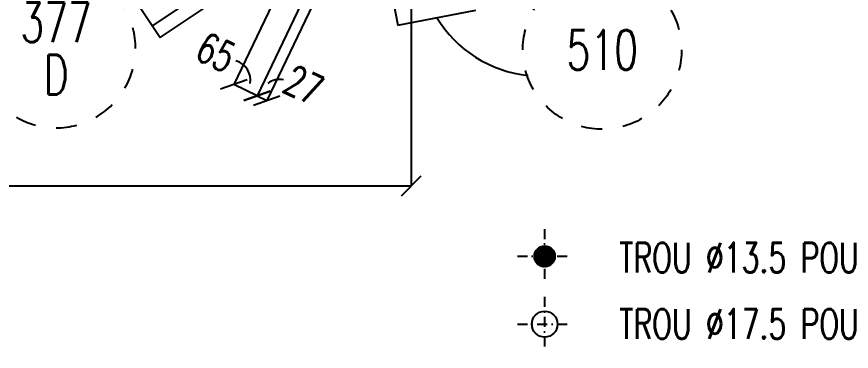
# Model space of a CAD drawing. Extents: x 550527 to 570802, y -80343 to -65993.
# Drawn here: x 565532 to 567634, y -77890 to -77046 of the extents above; entities that cross this region are included whole.
import ezdxf
from ezdxf.enums import TextEntityAlignment as Align

# ---------------------------------------------------------------- set-up
doc = ezdxf.new("R2010")
doc.units = 0
doc.header["$LTSCALE"] = 250
doc.header["$MEASUREMENT"] = 0
doc.linetypes.add('DASHDOT', pattern=[1, 0.5, -0.25, 0, -0.25])
doc.layers.get('0').update_dxf_attribs({"linetype": 'CONTINUOUS'})
doc.layers.get('DEFPOINTS').update_dxf_attribs({"linetype": 'CONTINUOUS'})
for name, color, linetype in [('LINEA_ANG', 2, 'CONTINUOUS'), ('LM', 7, 'CONTINUOUS'), ('LS', 7, 'CONTINUOUS'), ('MZ', 6, 'DASHDOT'), ('QT_MPR', 7, 'CONTINUOUS')]:
    doc.layers.add(name, color=color, linetype=linetype)
doc.styles.add('RQL', font='ROMANS8.SHX', dxfattribs={"width": 0.7})
doc.styles.add('RS', font='ROMANS8.shx', dxfattribs={"width": 0.7})
doc.dimstyles.new('TRATTO', dxfattribs={"dimscale": 0, "dimtxt": 75, "dimasz": 50, "dimexe": 0, "dimexo": 0, "dimgap": 10, "dimtad": 1, "dimrnd": 0.5, "dimdsep": 46, "dimtxsty": 'RS', "dimblk1": 'OBLIQUE', "dimblk2": 'OBLIQUE', "dimsah": 1, "dimcen": 0.09, "dimclrd": 2, "dimclre": 2, "dimclrt": 7, "dimadec": 0, "dimazin": 0, "dimtfac": 1, "dimtix": 1, "dimtmove": 2, "dimatfit": 3, "dimfxl": 1, "dimtolj": 1, "dimtzin": 0, "dimarcsym": 0})

# ---------------------------------------------------------------- blocks, each defined once
blk = doc.blocks.new('12')
at = {"color": 0}
for p, q in [((-1, 0.014), (-0.014, 1)), ((-1, -0.031), (0.031, 1)), ((-0.998, 0.06), (-0.06, 0.998)), ((-0.997, -0.074), (0.074, 0.997)), ((-0.994, 0.109), (-0.109, 0.994)), ((-0.993, -0.115), (0.115, 0.993)), ((-0.988, -0.154), (0.154, 0.988)), ((-0.987, 0.161), (-0.161, 0.987)), ((-0.981, -0.192), (0.192, 0.981)), ((-0.976, 0.217), (-0.217, 0.976)), ((-0.973, -0.229), (0.229, 0.973)), ((-0.964, -0.265), (0.265, 0.964)), ((-0.961, 0.277), (-0.277, 0.961)), ((-0.954, -0.3), (0.3, 0.954)), ((-0.943, -0.333), (0.333, 0.943)), ((-0.939, 0.344), (-0.344, 0.939)), ((-0.931, -0.366), (0.366, 0.931)), ((-0.917, -0.398), (0.398, 0.917)), ((-0.907, 0.421), (-0.421, 0.907)), ((-0.903, -0.429), (0.429, 0.903)), ((-0.889, -0.459), (0.459, 0.889)), ((-0.873, -0.488), (0.488, 0.873)), ((-0.856, 0.516), (-0.516, 0.856)), ((-0.856, -0.516), (0.516, 0.856)), ((-0.839, -0.544), (0.544, 0.839)), ((-0.821, -0.571), (0.571, 0.821)), ((0.825, -0.564), (-0.564, 0.825)), ((0.843, -0.537), (-0.537, 0.843)), ((0.86, -0.51), (-0.51, 0.86)), ((0.877, -0.481), (-0.481, 0.877)), ((0.892, -0.452), (-0.452, 0.892)), ((0.907, -0.421), (-0.421, 0.907)), ((0.921, -0.39), (-0.39, 0.921)), ((0.934, -0.358), (-0.358, 0.934)), ((0.946, -0.325), (-0.325, 0.946)), ((0.957, -0.292), (-0.292, 0.957)), ((0.967, -0.257), (-0.257, 0.967)), ((0.975, -0.221), (-0.221, 0.975)), ((0.983, -0.183), (-0.183, 0.983)), ((0.989, -0.145), (-0.145, 0.989)), ((0.994, -0.105), (-0.105, 0.994)), ((0.998, -0.064), (-0.064, 0.998)), ((1, -0.02), (-0.02, 1)), ((1, 0.025), (0.025, 1)), ((0.997, 0.072), (0.072, 0.997)), ((0.993, 0.121), (0.121, 0.993)), ((0.985, 0.174), (0.174, 0.985)), ((0.973, 0.231), (0.231, 0.973)), ((0.956, 0.293), (0.293, 0.956)), ((0.933, 0.361), (0.361, 0.933)), ((0.897, 0.441), (0.441, 0.897)), ((0.838, 0.545), (0.545, 0.838)), ((0.004, -1), (-1, 0.004)), ((0.047, -0.999), (-0.999, 0.047)), ((0.089, -0.996), (-0.996, 0.089)), ((0.13, -0.992), (-0.992, 0.13)), ((0.169, -0.986), (-0.986, 0.169)), ((0.207, -0.978), (-0.978, 0.207)), ((0.243, -0.97), (-0.97, 0.243)), ((0.278, -0.96), (-0.96, 0.278)), ((0.313, -0.95), (-0.95, 0.313)), ((0.346, -0.938), (-0.938, 0.346)), ((0.378, -0.926), (-0.926, 0.378)), ((0.41, -0.912), (-0.912, 0.41)), ((0.44, -0.898), (-0.898, 0.44)), ((0.47, -0.883), (-0.883, 0.47)), ((0.499, -0.867), (-0.867, 0.499)), ((0.527, -0.85), (-0.85, 0.527)), ((0.554, -0.832), (-0.832, 0.554)), ((0.581, -0.814), (-0.814, 0.581)), ((-0.802, -0.597), (0.597, 0.802)), ((0.607, -0.795), (-0.795, 0.607)), ((-0.783, -0.622), (0.622, 0.783)), ((0.632, -0.775), (-0.775, 0.632)), ((-0.762, -0.647), (0.647, 0.762)), ((0.656, -0.755), (-0.755, 0.656)), ((-0.742, -0.671), (0.671, 0.742)), ((0.68, -0.733), (-0.733, 0.68)), ((-0.72, -0.694), (0.694, 0.72)), ((0.703, -0.711), (-0.711, 0.703)), ((-0.697, -0.717), (0.717, 0.697)), ((0.725, -0.689), (-0.689, 0.725)), ((-0.674, -0.738), (0.738, 0.674)), ((0.747, -0.665), (-0.665, 0.747)), ((-0.65, -0.76), (0.76, 0.65)), ((0.767, -0.641), (-0.641, 0.767)), ((-0.626, -0.78), (0.78, 0.626)), ((0.787, -0.616), (-0.616, 0.787)), ((-0.601, -0.8), (0.8, 0.601)), ((0.807, -0.591), (-0.591, 0.807)), ((-0.575, -0.818), (0.818, 0.575)), ((-0.548, -0.837), (0.837, 0.548)), ((-0.52, -0.854), (0.854, 0.52)), ((-0.492, -0.871), (0.871, 0.492)), ((-0.463, -0.886), (0.886, 0.463)), ((-0.433, -0.901), (0.901, 0.433)), ((-0.402, -0.915), (0.915, 0.402)), ((-0.371, -0.929), (0.929, 0.371)), ((-0.338, -0.941), (0.941, 0.338)), ((-0.305, -0.952), (0.952, 0.305)), ((-0.27, -0.963), (0.963, 0.27)), ((-0.234, -0.972), (0.972, 0.234)), ((-0.198, -0.98), (0.98, 0.198)), ((-0.16, -0.987), (0.987, 0.16)), ((-0.12, -0.993), (0.993, 0.12)), ((-0.08, -0.997), (0.997, 0.08)), ((-0.037, -0.999), (0.999, 0.037)), ((-0.042, -0.999), (-0.999, -0.042)), ((-0.09, -0.996), (-0.996, -0.09)), ((-0.141, -0.99), (-0.99, -0.141)), ((-0.195, -0.981), (-0.981, -0.195)), ((-0.253, -0.967), (-0.967, -0.253)), ((-0.317, -0.948), (-0.948, -0.317)), ((-0.39, -0.921), (-0.921, -0.39)), ((-0.476, -0.879), (-0.879, -0.476)), ((-0.602, -0.799), (-0.799, -0.602)), ((0.007, -1), (1, -0.007)), ((0.053, -0.999), (0.999, -0.053)), ((0.102, -0.995), (0.995, -0.102)), ((0.154, -0.988), (0.988, -0.154)), ((0.209, -0.978), (0.978, -0.209)), ((0.268, -0.963), (0.963, -0.268)), ((0.334, -0.943), (0.943, -0.334)), ((0.409, -0.913), (0.913, -0.409)), ((0.501, -0.866), (0.866, -0.501)), ((0.659, -0.752), (0.752, -0.659))]:
    blk.add_line(p, q, dxfattribs=at)
blk.add_circle((0, 0), 1)
blk = doc.blocks.new('16')
blk.add_circle((0, 0), 1)
blk = doc.blocks.new('_OBLIQUE')
at = {"color": 0, "linetype": 'ByBlock'}
blk.add_line((-0.5, -0.5), (0.5, 0.5), dxfattribs=at)
blk = doc.blocks.new('*D32')
at = {"layer": 'DEFPOINTS', "color": 0, "transparency": 16777216}
for p in [(552705.6, -76584.4), (566526.3, -76584.4), (566526.3, -77472.4)]:
    blk.add_point(p, dxfattribs=at)
at = {"layer": 'LS', "color": 2, "lineweight": -2, "transparency": 16777216}
for p, q in [((552705.6, -76584.4), (552705.6, -77472.4)), ((566526.3, -76584.4), (566526.3, -77472.4)), ((552705.6, -77472.4), (566526.3, -77472.4))]:
    blk.add_line(p, q, dxfattribs=at)
at = {"layer": 'LS', "color": 2, "lineweight": -2, "transparency": 16777216, "xscale": 50, "yscale": 50, "zscale": 50, "rotation": 180}
blk.add_blockref('_OBLIQUE', (552705.6, -77472.4), dxfattribs=at)
at = {"layer": 'LS', "color": 2, "lineweight": -2, "transparency": 16777216, "xscale": 50, "yscale": 50, "zscale": 50}
blk.add_blockref('_OBLIQUE', (566526.3, -77472.4), dxfattribs=at)
at = {"layer": 'LS', "color": 7, "transparency": 16777216, "insert": (559616, -77421.3), "char_height": 75, "attachment_point": 5, "style": 'RS'}
blk.add_mtext('\\A1;13821 SUR TRUSQ. 75', dxfattribs=at)
blk = doc.blocks.new('*D135')
at = {"layer": 'DEFPOINTS', "color": 0, "transparency": 16777216}
for p in [(566423.1, -76498.1), (566494.6, -76499), (566079.3, -77217.2)]:
    blk.add_point(p, dxfattribs=at)
at = {"layer": 'QT_MPR', "color": 2, "lineweight": -2, "transparency": 16777216}
for p, q in [((566423.1, -76498.1), (566079.3, -77217.2)), ((566494.6, -76499), (566137.8, -77245.2)), ((566137.8, -77245.2), (566079.3, -77217.2))]:
    blk.add_line(p, q, dxfattribs=at)
at = {"layer": 'QT_MPR', "color": 2, "lineweight": -2, "transparency": 16777216, "xscale": 50, "yscale": 50, "zscale": 50}
for p, rotation in [((566079.3, -77217.2), 154.4452145036461), ((566137.8, -77245.2), 334.4452145036461)]:
    blk.add_blockref('_OBLIQUE', p, dxfattribs=dict(at, rotation=rotation))
at = {"layer": 'QT_MPR', "color": 7, "transparency": 16777216, "insert": (566034.4, -77135.9), "char_height": 75, "attachment_point": 5, "rotation": 334.4452, "style": 'RS'}
blk.add_mtext('\\A1;65', dxfattribs=at)
blk = doc.blocks.new('*D149')
at = {"layer": 'DEFPOINTS', "color": 0, "transparency": 16777216}
for p in [(566494.6, -76499), (566484.8, -76582.2), (566162.2, -77256.8)]:
    blk.add_point(p, dxfattribs=at)
at = {"layer": 'QT_MPR', "color": 2, "lineweight": -2, "transparency": 16777216}
for p, q in [((566494.6, -76499), (566137.8, -77245.2)), ((566484.8, -76582.2), (566162.2, -77256.8)), ((566137.8, -77245.2), (566162.2, -77256.8))]:
    blk.add_line(p, q, dxfattribs=at)
at = {"layer": 'QT_MPR', "color": 2, "lineweight": -2, "transparency": 16777216, "xscale": 50, "yscale": 50, "zscale": 50}
for p, rotation in [((566137.8, -77245.2), 154.4452145036461), ((566162.2, -77256.8), 334.4452145036461)]:
    blk.add_blockref('_OBLIQUE', p, dxfattribs=dict(at, rotation=rotation))
at = {"layer": 'QT_MPR', "color": 7, "transparency": 16777216, "insert": (566255.1, -77218.2), "char_height": 75, "attachment_point": 5, "rotation": 334.4452, "style": 'RS'}
blk.add_mtext('\\A1;27', dxfattribs=at)
blk = doc.blocks.new('zzz')
at = {"linetype": 'Continuous'}
for start, end in [(90, 105), (60, 75), (120, 135), (30, 45), (150, 165), (0, 15), (180, 195), (330, 345), (210, 225), (300, 315), (240, 255), (270, 285)]:
    blk.add_arc((0, 0), 8, start, end, dxfattribs=at)
at = {"color": 3, "style": 'RQL', "width": 0.7}
blk.add_attdef('POS1', text='', height=4, dxfattribs=at).set_placement((0, 0), align=Align.MIDDLE)
at = {"style": 'RQL', "width": 0.7, "flags": 1}
blk.add_attdef('TIPO', (0, -8), '', height=3, dxfattribs=at)
blk = doc.blocks.new('www')
at = {"linetype": 'Continuous'}
for start, end in [(90, 105), (60, 75), (120, 135), (30, 45), (150, 165), (0, 15), (180, 195), (330, 345), (210, 225), (300, 315), (240, 255), (270, 285)]:
    blk.add_arc((0, 0), 8, start, end, dxfattribs=at)
at = {"color": 3, "style": 'RQL', "width": 0.7}
for tag, p in [('POS3', (0, 0.647)), ('POS2', (0, -4.63))]:
    blk.add_attdef(tag, text='', height=4, dxfattribs=at).set_placement(p, align=Align.CENTER)
at = {"style": 'RQL', "width": 0.7, "flags": 1}
blk.add_attdef('TIPO', text='', height=3, dxfattribs=at).set_placement((0, 0), align=Align.MIDDLE_CENTER)

msp = doc.modelspace()

# ---------------------------------------------------------------- linework, layer by layer
at = {"layer": 'LINEA_ANG'}
for p, q in [((566273.811, -75934.997), (566492.143, -77067.136)), ((565893.609, -77098.25), (566573.507, -76643.429)), ((565838.007, -77015.133), (565893.609, -77098.25)), ((566492.143, -77067.136), (566688.525, -77029.264))]:
    msp.add_line(p, q, dxfattribs=at)
at = {"layer": 'LS', "color": 6}
msp.add_line((565874.16, -77069.176), (566480.507, -76663.535), dxfattribs=at)
for centre, radius, start, end in [((566852.397, -76889.771), 305.921, 210.996483, 264.044494), ((566070.063, -77205.799), 51.123, 350.422204, 73.785567), ((566194.102, -77249.155), 45.338, 76.805671, 129.886498)]:
    msp.add_arc(centre, radius, start, end, dxfattribs=at)
at = {"layer": 'MZ', "ltscale": 0.2}
for p, q in [((566862.172, -77581.406), (566862.172, -77718.554)), ((566793.598, -77649.98), (566930.745, -77649.98)), ((566862.172, -77752.439), (566862.172, -77889.587)), ((566862.172, -77752.439), (566862.172, -77889.587)), ((566793.598, -77821.013), (566930.745, -77821.013)), ((566793.598, -77821.013), (566930.745, -77821.013))]:
    msp.add_line(p, q, dxfattribs=at)

# ---------------------------------------------------------------- block references
at = {"layer": 'LM'}
for name, p, xscale, yscale, zscale, rotation in [('12', (566862.172, -77649.98), 25.99999999935322, 25.99999999935322, 25.99999999935322, 344.7569620653314), ('16', (566862.172, -77821.013), 32.50000000017049, 32.50000000017049, 32.50000000017049, 280.755082505952)]:
    msp.add_blockref(name, p, dxfattribs=dict(at, xscale=xscale, yscale=yscale, zscale=zscale, rotation=rotation))
at = {"layer": 'LS', "color": 6, "xscale": 25, "yscale": 25, "zscale": 25}
msp.add_blockref('www', (565631.735, -77126.082), dxfattribs=at).add_auto_attribs({'POS3': '377', 'POS2': 'D'})
at = {"layer": 'LS', "color": 6}
ref = msp.add_blockref('zzz', (567007.141, -77129.498), dxfattribs=dict(at, xscale=-25, yscale=25, zscale=25))
ref.add_attrib('POS1', '510', dxfattribs={"layer": '0', "color": 3, "height": 100, "style": 'RQL', "width": 0.7}).set_placement((567007.141, -77129.498), align=Align.MIDDLE)

# ---------------------------------------------------------------- texts
at = {"layer": 'LM', "linetype": 'ByBlock', "style": 'RS', "width": 0.7}
for s, p in [('TROU %%C13.5 POUR BOULON M12', (567050.021, -77690.681)), ('TROU %%C17.5 POUR BOULON M16', (567050.069, -77857.909))]:
    msp.add_text(s, height=75, dxfattribs=at).set_placement(p)

# ---------------------------------------------------------------- dimensions: what is measured, and where the dimension line sits
at = {"layer": 'LS', "color": 6}
dim = msp.add_linear_dim(base=(566526.344, -77472.351), p1=(552705.578, -76584.415), p2=(566526.344, -76584.415), text='<> SUR TRUSQ. 75', dimstyle='TRATTO', override={"dimscale": 1}, dxfattribs=at)
dim.commit()
dim.dimension.update_dxf_attribs({"geometry": '*D32', "text_midpoint": (559615.961, -77421.279)})
at = {"layer": 'QT_MPR'}
for base, p2, text, picture, middle in [((566079.287, -77217.222), (566423.14, -76498.09), '65', '*D135', (566034.441, -77135.933)), ((566162.16, -77256.848), (566484.753, -76582.179), '27', '*D149', (566255.113, -77218.222))]:
    dim = msp.add_linear_dim(base=base, p1=(566494.596, -76499.003), p2=p2, angle=334.445215, text=text, dimstyle='TRATTO', override={"dimscale": 1}, dxfattribs=at)
    dim.commit()
    dim.dimension.update_dxf_attribs({"geometry": picture, "text_midpoint": middle, "dimtype": 160})

doc.saveas('drawing.dxf')
